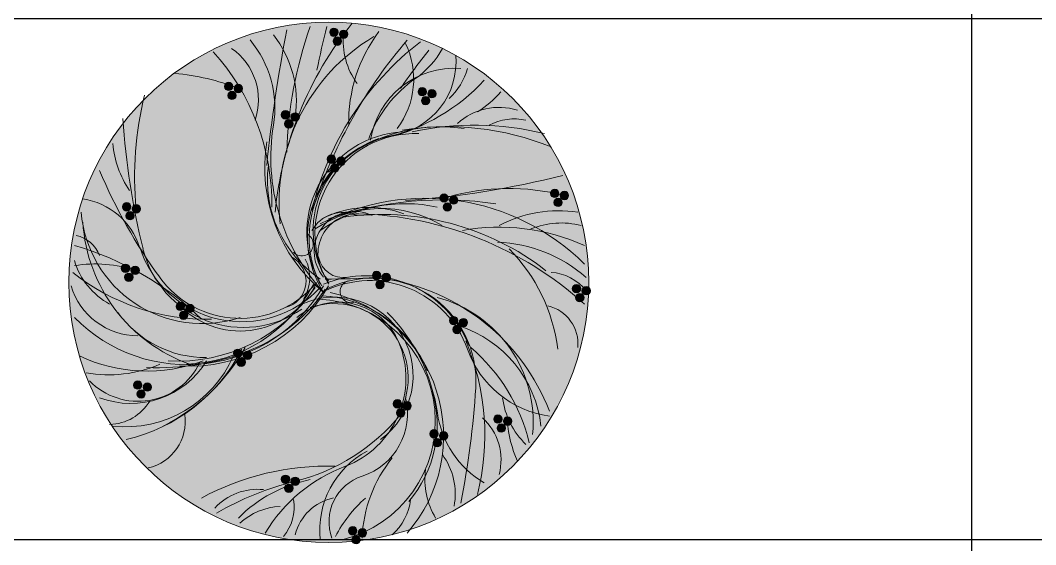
# Model space of a CAD drawing. Header units: metres. Extents: x -2072 to 1581266, y 0 to 323429.
# Drawn here: x 1750.07 to 1765.66, y 1979.26 to 1987.31 of the extents above; entities that cross this region are included whole.
import ezdxf

# ---------------------------------------------------------------- set-up
doc = ezdxf.new("R2010")
doc.units = ezdxf.units.M
doc.layers.add('ГП - Лист (таблица)', color=7, linetype='Continuous', lineweight=9)
doc.layers.add('Ива', color=7, linetype='Continuous', lineweight=0)
doc.layers.add('ГП_Озеленение_деревья и кустарники', color=7, linetype='Continuous', lineweight=9, true_color=0x2e7666)
doc.styles.add('GOST Common_2', font='GOST_Common.ttf', dxfattribs={"width": 0.9, "height": 2.5})
doc.styles.add('ГП Ариал 2016', font='arial.ttf')

# ---------------------------------------------------------------- blocks, each defined once
blk = doc.blocks.new('*T90')
at = {"layer": 'Defpoints', "color": 8, "linetype": 'ByBlock', "lineweight": 0, "transparency": 16777216}
for p, q in [((0, 0), (208.026, 0)), ((0, 0), (0, -10)), ((208.026, 0), (208.026, -10))]:
    blk.add_line(p, q, dxfattribs=at)
at = {"layer": 'ГП - Лист (таблица)', "color": 0, "linetype": 'ByBlock', "lineweight": 40, "transparency": 16777216}
for p, q in [((0, -10), (208.026, -10)), ((0, -10), (0, -29.267)), ((10, -10), (10, -29.267)), ((30, -10), (30, -29.267)), ((115, -10), (115, -29.267)), ((132.406, -10), (132.406, -29.267)), ((151.584, -10), (151.584, -29.267)), ((166.584, -10), (166.584, -29.267)), ((208.026, -10), (208.026, -29.267))]:
    blk.add_line(p, q, dxfattribs=at)
at = {"layer": 'ГП - Лист (таблица)', "color": 0, "linetype": 'ByBlock', "lineweight": 30, "transparency": 16777216}
for p, q in [((0, -29.267), (208.026, -29.267)), ((0, -29.267), (0, -677.267)), ((208.026, -29.267), (208.026, -677.267)), ((10, -37.267), (10, -125.267)), ((30, -37.267), (30, -125.267)), ((115, -37.267), (115, -125.267)), ((132.406, -37.267), (132.406, -125.267)), ((151.584, -37.267), (151.584, -125.267)), ((166.584, -37.267), (166.584, -125.267)), ((10, -133.267), (10, -277.267)), ((30, -133.267), (30, -277.267)), ((115, -133.267), (115, -277.267)), ((132.406, -133.267), (132.406, -277.267)), ((151.584, -133.267), (151.584, -277.267)), ((166.584, -133.267), (166.584, -277.267)), ((10, -285.267), (10, -549.267)), ((30, -285.267), (30, -549.267)), ((115, -285.267), (115, -549.267)), ((132.406, -285.267), (132.406, -549.267)), ((151.584, -285.267), (151.584, -549.267)), ((166.584, -285.267), (166.584, -549.267)), ((10, -557.267), (10, -621.267)), ((30, -557.267), (30, -621.267)), ((115, -557.267), (115, -621.267)), ((132.406, -557.267), (132.406, -621.267)), ((151.584, -557.267), (151.584, -621.267)), ((166.584, -557.267), (166.584, -621.267)), ((10, -629.267), (10, -677.267)), ((30, -629.267), (30, -677.267)), ((115, -629.267), (115, -677.267)), ((132.406, -629.267), (132.406, -677.267)), ((151.584, -629.267), (151.584, -677.267)), ((166.584, -629.267), (166.584, -677.267))]:
    blk.add_line(p, q, dxfattribs=at)
at = {"layer": 'ГП - Лист (таблица)', "color": 0, "linetype": 'ByBlock', "lineweight": -2, "transparency": 16777216}
for p, q in [((0, -37.267), (208.026, -37.267)), ((0, -45.267), (208.026, -45.267)), ((0, -53.267), (208.026, -53.267)), ((0, -61.267), (208.026, -61.267)), ((0, -69.267), (208.026, -69.267)), ((0, -77.267), (208.026, -77.267)), ((0, -85.267), (208.026, -85.267)), ((0, -93.267), (208.026, -93.267)), ((0, -101.267), (208.026, -101.267)), ((0, -109.267), (208.026, -109.267)), ((0, -117.267), (208.026, -117.267)), ((0, -125.267), (208.026, -125.267)), ((0, -133.267), (208.026, -133.267)), ((0, -141.267), (208.026, -141.267)), ((0, -149.267), (208.026, -149.267)), ((0, -157.267), (208.026, -157.267)), ((0, -165.267), (208.026, -165.267)), ((0, -173.267), (208.026, -173.267)), ((0, -181.267), (208.026, -181.267)), ((0, -189.267), (208.026, -189.267)), ((0, -197.267), (208.026, -197.267)), ((0, -205.267), (208.026, -205.267)), ((0, -213.267), (208.026, -213.267)), ((0, -221.267), (208.026, -221.267)), ((0, -229.267), (208.026, -229.267)), ((0, -237.267), (208.026, -237.267)), ((0, -245.267), (208.026, -245.267)), ((0, -253.267), (208.026, -253.267)), ((0, -261.267), (208.026, -261.267)), ((0, -269.267), (208.026, -269.267)), ((0, -277.267), (208.026, -277.267)), ((0, -285.267), (208.026, -285.267)), ((0, -293.267), (208.026, -293.267)), ((0, -301.267), (208.026, -301.267)), ((0, -309.267), (208.026, -309.267)), ((0, -317.267), (208.026, -317.267)), ((0, -325.267), (208.026, -325.267)), ((0, -333.267), (208.026, -333.267)), ((0, -341.267), (208.026, -341.267)), ((0, -349.267), (208.026, -349.267)), ((0, -357.267), (208.026, -357.267)), ((0, -365.267), (208.026, -365.267)), ((0, -373.267), (208.026, -373.267)), ((0, -381.267), (208.026, -381.267)), ((0, -389.267), (208.026, -389.267)), ((0, -397.267), (208.026, -397.267)), ((0, -405.267), (208.026, -405.267)), ((0, -413.267), (208.026, -413.267)), ((0, -421.267), (208.026, -421.267)), ((0, -429.267), (208.026, -429.267)), ((0, -437.267), (208.026, -437.267)), ((0, -445.267), (208.026, -445.267)), ((0, -453.267), (208.026, -453.267)), ((0, -461.267), (208.026, -461.267)), ((0, -469.267), (208.026, -469.267)), ((0, -477.267), (208.026, -477.267)), ((0, -485.267), (208.026, -485.267)), ((0, -493.267), (208.026, -493.267)), ((0, -501.267), (208.026, -501.267)), ((0, -509.267), (208.026, -509.267)), ((0, -517.267), (208.026, -517.267)), ((0, -525.267), (208.026, -525.267)), ((0, -533.267), (208.026, -533.267)), ((0, -541.267), (208.026, -541.267)), ((0, -549.267), (208.026, -549.267)), ((0, -557.267), (208.026, -557.267)), ((0, -565.267), (208.026, -565.267)), ((0, -573.267), (208.026, -573.267)), ((0, -581.267), (208.026, -581.267)), ((0, -589.267), (208.026, -589.267)), ((0, -597.267), (208.026, -597.267)), ((0, -605.267), (208.026, -605.267)), ((0, -613.267), (208.026, -613.267)), ((0, -621.267), (208.026, -621.267)), ((0, -629.267), (208.026, -629.267)), ((0, -637.267), (208.026, -637.267)), ((0, -645.267), (208.026, -645.267)), ((0, -653.267), (208.026, -653.267)), ((0, -661.267), (208.026, -661.267)), ((0, -669.267), (208.026, -669.267)), ((0, -677.267), (208.026, -677.267))]:
    blk.add_line(p, q, dxfattribs=at)
at = {"layer": 'ГП - Лист (таблица)', "transparency": 16777216}
for s, insert, char_height, width, attachment_point, style in [('Ведомость элементов озеленения', (104.013, -5), 3.5, 205.02644, 5, 'GOST Common_2'), ('Обхват ствола, см', (123.703, -19.634), 2.5, 17.40565, 5, 'GOST Common_2'), ('Наименование породы или\\Pвид насаждения', (72.5, -19.634), 2.5, 85, 5, 'GOST Common_2'), ('{\\W0.8;Условное обозначение}', (20, -19.634), 2.5, 20, 5, 'GOST Common_2'), ('Размер,\\Pсм', (141.995, -19.634), 2.5, 19.17871, 5, 'GOST Common_2'), ('Примечание', (187.305, -19.634), 2.5, 41.44209, 5, 'GOST Common_2'), ('Поз.', (5, -19.634), 2.5, 10, 5, 'GOST Common_2'), ('Кол.', (159.084, -19.634), 2.5, 15, 5, 'GOST Common_2'), ('Хвойные деревья и кустарники', (104.013, -33.267), 2.5, 205.02644, 5, 'GOST Common_2'), ('\\A1;1', (5, -41.267), 2.5, 7, 5, 'GOST Common_2'), ('{\\C0;Ель}', (31.5, -41.267), 2.5, 82, 4, 'GOST Common_2'), ('20-25', (123.703, -41.267), 2.5, 14.40565, 5, 'GOST Common_2'), ('500-600', (141.995, -41.267), 2.5, 16.17871, 5, 'GOST Common_2'), ('С комом 0.8*0.8*0.8', (187.305, -41.267), 2.5, 38.44209, 5, 'GOST Common_2'), ('Лиственница', (31.5, -49.267), 2.5, 82, 4, 'GOST Common_2'), ('\\A1;2', (5, -49.267), 2.5, 7, 5, 'GOST Common_2'), ('\\A1;3', (5, -57.267), 2.5, 7, 5, 'GOST Common_2'), ('Сосна', (31.5, -57.267), 2.5, 82, 4, 'GOST Common_2'), ('{\\C0;Сосна горная}', (31.5, -65.267), 2.5, 82, 4, 'GOST Common_2'), ('4', (5, -65.267), 2.5, 7, 5, 'GOST Common_2'), ('5', (5, -73.267), 2.5, 7, 5, 'GOST Common_2'), ('Можжевельник', (31.5, -73.267), 2.5, 82, 4, 'GOST Common_2'), ('{\\fGOST Common|b0|i0|c204|p34;\\W0.9;\\C0;Можжевельник горизонтальный}', (31.5, -81.267), 2.5, 82, 4, 'ГП Ариал 2016'), ('6', (5, -81.267), 2.5, 7, 5, 'GOST Common_2'), ('7', (5, -89.267), 2.5, 7, 5, 'GOST Common_2'), ('{\\fGOST Common|b0|i0|c204|p34;\\W0.9;\\C0;Пихта}', (31.5, -89.267), 2.5, 82, 4, 'ГП Ариал 2016'), ('{\\fGOST Common|b0|i0|c204|p34;\\W0.9;\\C0;Псевдотсуга}', (31.5, -97.267), 2.5, 82, 4, 'ГП Ариал 2016'), ('8', (5, -97.267), 2.5, 7, 5, 'GOST Common_2'), ('{\\fGOST Common|b0|i0|c204|p34;\\W0.9;\\C0;Микробиота перекрёстнопарная}', (31.5, -105.267), 2.5, 82, 4, 'ГП Ариал 2016'), ('9', (5, -105.267), 2.5, 7, 5, 'GOST Common_2'), ('{\\fGOST Common|b0|i0|c204|p34;\\W0.9;\\C0;Тсуга}', (31.5, -113.267), 2.5, 82, 4, 'ГП Ариал 2016'), ('{\\fGOST Common|b0|i0|c204|p34;\\W0.9;\\C0;Туя западная}', (31.5, -121.267), 2.5, 82, 4, 'ГП Ариал 2016'), ('10', (5, -121.267), 2.5, 7, 5, 'GOST Common_2'), ('{\\fArial|b0|i0|c204|p34;Лиственные деревья }', (104.013, -129.267), 2.5, 205.02644, 5, 'GOST Common_2'), ('Бархат Амурский', (31.5, -137.267), 2.5, 82, 4, 'GOST Common_2'), ('1', (5, -137.267), 2.5, 7, 5, 'GOST Common_2'), ('Береза', (31.5, -145.267), 2.5, 82, 4, 'GOST Common_2'), ('2', (5, -145.267), 2.5, 7, 5, 'GOST Common_2'), ('Боярышник', (31.5, -153.267), 2.5, 82, 4, 'GOST Common_2'), ('3', (5, -153.267), 2.5, 7, 5, 'GOST Common_2'), ('4', (5, -161.267), 2.5, 7, 5, 'GOST Common_2'), ('Вишня', (31.5, -161.267), 2.5, 82, 4, 'GOST Common_2'), ('5', (5, -169.267), 2.5, 7, 5, 'GOST Common_2'), ('Вяз', (31.5, -169.267), 2.5, 82, 4, 'GOST Common_2'), ('Груша', (31.5, -177.267), 2.5, 82, 4, 'GOST Common_2'), ('6', (5, -177.267), 2.5, 7, 5, 'GOST Common_2'), ('Дуб', (31.5, -185.267), 2.5, 82, 4, 'GOST Common_2'), ('7', (5, -185.267), 2.5, 7, 5, 'GOST Common_2'), ('8', (5, -193.267), 2.5, 7, 5, 'GOST Common_2'), ('Ива ', (31.5, -193.267), 2.5, 82, 4, 'GOST Common_2'), ('9', (5, -201.267), 2.5, 7, 5, 'GOST Common_2'), ('Клен', (31.5, -201.267), 2.5, 82, 4, 'GOST Common_2'), ('10', (5, -209.267), 2.5, 7, 5, 'GOST Common_2'), ('Конский каштан', (31.5, -209.267), 2.5, 82, 4, 'GOST Common_2'), ('11', (5, -217.267), 2.5, 7, 5, 'GOST Common_2'), ('Липа ', (31.5, -217.267), 2.5, 82, 4, 'GOST Common_2'), ('12', (5, -225.267), 2.5, 7, 5, 'GOST Common_2'), ('Ольха', (31.5, -225.267), 2.5, 82, 4, 'GOST Common_2'), ('Акация (Робиния)', (31.5, -233.267), 2.5, 82, 4, 'GOST Common_2'), ('13', (5, -233.267), 2.5, 7, 5, 'GOST Common_2'), ('14', (5, -241.267), 2.5, 7, 5, 'GOST Common_2'), ('Рябина', (31.5, -241.267), 2.5, 82, 4, 'GOST Common_2'), ('15', (5, -249.267), 2.5, 7, 5, 'GOST Common_2'), ('Слива', (31.5, -249.267), 2.5, 82, 4, 'GOST Common_2'), ('16', (5, -257.267), 2.5, 7, 5, 'GOST Common_2'), ('Тополь', (31.5, -257.267), 2.5, 82, 4, 'GOST Common_2'), ('Черемуха', (31.5, -265.267), 2.5, 82, 4, 'GOST Common_2'), ('17', (5, -265.267), 2.5, 7, 5, 'GOST Common_2'), ('18', (5, -273.267), 2.5, 7, 5, 'GOST Common_2'), ('Яблоня', (31.5, -273.267), 2.5, 82, 4, 'GOST Common_2'), ('Лиственные кустарники', (104.013, -281.267), 3.5, 205.02644, 5, 'ГП Ариал 2016'), ('Арония', (31.5, -289.267), 2.5, 82, 4, 'GOST Common_2'), ('1', (5, -289.267), 2.5, 7, 5, 'GOST Common_2'), ('Барбарис', (31.5, -297.267), 2.5, 82, 4, 'GOST Common_2'), ('2', (5, -297.267), 2.5, 7, 5, 'GOST Common_2'), ('Бересклет', (31.5, -305.267), 2.5, 82, 4, 'GOST Common_2'), ('3', (5, -305.267), 2.5, 7, 5, 'GOST Common_2'), ('Бирючина Вегейла', (31.5, -313.267), 2.5, 82, 4, 'GOST Common_2'), ('4', (5, -313.267), 2.5, 7, 5, 'GOST Common_2'), ('Бузина', (31.5, -321.267), 2.5, 82, 4, 'GOST Common_2'), ('5', (5, -321.267), 2.5, 7, 5, 'GOST Common_2'), ('6', (5, -329.267), 2.5, 7, 5, 'GOST Common_2'), ('Вегейла', (31.5, -329.267), 2.5, 82, 4, 'GOST Common_2'), ('Гортензия', (31.5, -337.267), 2.5, 82, 4, 'GOST Common_2'), ('7', (5, -337.267), 2.5, 7, 5, 'GOST Common_2'), ('Дерен', (31.5, -345.267), 2.5, 82, 4, 'GOST Common_2'), ('8', (5, -345.267), 2.5, 7, 5, 'GOST Common_2'), ('9', (5, -353.267), 2.5, 7, 5, 'GOST Common_2'), ('Жимолость', (31.5, -353.267), 2.5, 82, 4, 'GOST Common_2'), ('Ива пурпурная ф. "Nana"', (31.5, -361.267), 2.5, 82, 4, 'GOST Common_2'), ('10', (5, -361.267), 2.5, 7, 5, 'GOST Common_2'), ('Ирга', (31.5, -369.267), 2.5, 82, 4, 'GOST Common_2'), ('11', (5, -369.267), 2.5, 7, 5, 'GOST Common_2'), ('12', (5, -377.267), 2.5, 7, 5, 'GOST Common_2'), ('Калина', (31.5, -377.267), 2.5, 82, 4, 'GOST Common_2'), ('Карагана', (31.5, -385.267), 2.5, 82, 4, 'GOST Common_2'), ('13', (5, -385.267), 2.5, 7, 5, 'GOST Common_2'), ('14', (5, -393.267), 2.5, 7, 5, 'GOST Common_2'), ('Кизильник', (31.5, -393.267), 2.5, 82, 4, 'GOST Common_2'), ('15', (5, -401.267), 2.5, 7, 5, 'GOST Common_2'), ('Лапчатка', (31.5, -401.267), 2.5, 82, 4, 'GOST Common_2'), ('Лещина', (31.5, -409.267), 2.5, 82, 4, 'GOST Common_2'), ('16', (5, -409.267), 2.5, 7, 5, 'GOST Common_2'), ('17', (5, -417.267), 2.5, 7, 5, 'GOST Common_2'), ('Лох', (31.5, -417.267), 2.5, 82, 4, 'GOST Common_2'), ('18', (5, -425.267), 2.5, 7, 5, 'GOST Common_2'), ('Магония', (31.5, -425.267), 2.5, 82, 4, 'GOST Common_2'), ('Пузыреплодник калинолистный', (31.5, -433.267), 2.5, 82, 4, 'GOST Common_2'), ('19', (5, -433.267), 2.5, 7, 5, 'GOST Common_2'), ('Ракитник русский', (31.5, -441.267), 2.5, 82, 4, 'GOST Common_2'), ('20', (5, -441.267), 2.5, 7, 5, 'GOST Common_2'), ('Рододендрон даурский', (31.5, -449.267), 2.5, 82, 4, 'GOST Common_2'), ('21', (5, -449.267), 2.5, 7, 5, 'GOST Common_2'), ('22', (5, -457.267), 2.5, 7, 5, 'GOST Common_2'), ('Роза', (31.5, -457.267), 2.5, 82, 4, 'GOST Common_2'), ('23', (5, -465.267), 2.5, 7, 5, 'GOST Common_2'), ('Рябинник', (31.5, -465.267), 2.5, 82, 4, 'GOST Common_2'), ('Сирень', (31.5, -473.267), 2.5, 82, 4, 'GOST Common_2'), ('24', (5, -473.267), 2.5, 7, 5, 'GOST Common_2'), ('Смородина', (31.5, -481.267), 2.5, 82, 4, 'GOST Common_2'), ('25', (5, -481.267), 2.5, 7, 5, 'GOST Common_2'), ('26', (5, -489.267), 2.5, 7, 5, 'GOST Common_2'), ('Снежнеягоник', (31.5, -489.267), 2.5, 82, 4, 'GOST Common_2'), ('Спирея', (31.5, -497.267), 2.5, 82, 4, 'GOST Common_2'), ('27', (5, -497.267), 2.5, 7, 5, 'GOST Common_2'), ('Стефанандра', (31.5, -505.267), 2.5, 82, 4, 'GOST Common_2'), ('28', (5, -505.267), 2.5, 7, 5, 'GOST Common_2'), ('Форзиция', (31.5, -513.267), 2.5, 82, 4, 'GOST Common_2'), ('29', (5, -513.267), 2.5, 7, 5, 'GOST Common_2'), ('30', (5, -521.267), 2.5, 7, 5, 'GOST Common_2'), ('Хеномелес', (31.5, -521.267), 2.5, 82, 4, 'GOST Common_2'), ('Чубушник', (31.5, -529.267), 2.5, 82, 4, 'GOST Common_2'), ('31', (5, -529.267), 2.5, 7, 5, 'GOST Common_2'), ('32', (5, -537.267), 2.5, 7, 5, 'GOST Common_2'), ('33', (5, -545.267), 2.5, 7, 5, 'GOST Common_2'), ('Лианы', (104.013, -553.267), 3.5, 205.02644, 5, 'ГП Ариал 2016'), ('Актинидия коломкита', (31.5, -561.267), 2.5, 82, 4, 'GOST Common_2'), ('1', (5, -561.267), 2.5, 7, 5, 'GOST Common_2'), ('Девичий виноград', (31.5, -569.267), 2.5, 82, 4, 'GOST Common_2'), ('2', (5, -569.267), 2.5, 7, 5, 'GOST Common_2'), ('Древогубец', (31.5, -577.267), 2.5, 82, 4, 'GOST Common_2'), ('3', (5, -577.267), 2.5, 7, 5, 'GOST Common_2'), ('Жимолость каприфоль', (31.5, -585.267), 2.5, 82, 4, 'GOST Common_2'), ('4', (5, -585.267), 2.5, 7, 5, 'GOST Common_2'), ('5', (5, -593.267), 2.5, 7, 5, 'GOST Common_2'), ('{\\fArial|b0|i0|c204|p34;Хмель}', (31.5, -593.267), 2.5, 82, 4, 'GOST Common_2'), ('{\\fGOST Common|b0|i0|c204|p34;\\W0.9;Существующие зеленые насаждения}', (104.013, -625.267), 3.5, 205.02644, 5, 'ГП Ариал 2016'), ('Существующие древесное насаждение', (31.5, -633.267), 2.5, 82, 4, 'GOST Common_2'), ('1', (5, -633.267), 2.5, 7, 5, 'GOST Common_2'), ('Существующие кустарниковое насаждение', (31.5, -641.267), 2.5, 82, 4, 'GOST Common_2'), ('2', (5, -641.267), 2.5, 7, 5, 'GOST Common_2'), ('Существующие хвойное насаждение', (31.5, -649.267), 2.5, 82, 4, 'GOST Common_2'), ('3', (5, -649.267), 2.5, 7, 5, 'GOST Common_2'), ('Существующая живая изгородь', (31.5, -657.267), 2.5, 82, 4, 'GOST Common_2'), ('4', (5, -657.267), 2.5, 7, 5, 'GOST Common_2')]:
    blk.add_mtext(s, dxfattribs=dict(at, insert=insert, char_height=char_height, width=width, attachment_point=attachment_point, style=style))
blk = doc.blocks.new('Вишня')
h = blk.add_hatch(color=256)
h.dxf.hatch_style = 1
h.set_gradient(color1=(225, 57, 20), color2=(245, 132, 132), tint=1, name='INVSPHERICAL')
edge = h.paths.add_edge_path()
edge.add_arc((-0.688, 4.916), 0.081, 0, 360)
h = blk.add_hatch(color=256)
h.dxf.hatch_style = 1
h.set_gradient(color1=(225, 57, 20), color2=(245, 132, 132), tint=1, name='INVSPHERICAL')
edge = h.paths.add_edge_path()
edge.add_arc((-0.81, 4.783), 0.081, 0, 360)
h = blk.add_hatch(color=256)
h.dxf.hatch_style = 1
h.set_gradient(color1=(225, 57, 20), color2=(245, 132, 132), tint=1, name='INVSPHERICAL')
edge = h.paths.add_edge_path()
edge.add_arc((-0.624, 4.744), 0.081, 0, 360)
h = blk.add_hatch(color=256)
h.dxf.hatch_style = 1
h.set_gradient(color1=(225, 57, 20), color2=(245, 132, 132), tint=1, name='INVSPHERICAL')
edge = h.paths.add_edge_path()
edge.add_arc((0.604, 3.925), 0.081, 0, 360)
h = blk.add_hatch(color=256)
h.dxf.hatch_style = 1
h.set_gradient(color1=(225, 57, 20), color2=(245, 132, 132), tint=1, name='INVSPHERICAL')
edge = h.paths.add_edge_path()
edge.add_arc((0.482, 3.791), 0.081, 0, 360)
h = blk.add_hatch(color=256)
h.dxf.hatch_style = 1
h.set_gradient(color1=(225, 57, 20), color2=(245, 132, 132), tint=1, name='INVSPHERICAL')
edge = h.paths.add_edge_path()
edge.add_arc((0.668, 3.752), 0.081, 0, 360)
h = blk.add_hatch(color=256)
h.dxf.hatch_style = 1
h.set_gradient(color1=(225, 57, 20), color2=(245, 132, 132), tint=1, name='INVSPHERICAL')
edge = h.paths.add_edge_path()
edge.add_arc((-2.25, 3.051), 0.081, 0, 360)
h = blk.add_hatch(color=256)
h.dxf.hatch_style = 1
h.set_gradient(color1=(225, 57, 20), color2=(245, 132, 132), tint=1, name='INVSPHERICAL')
edge = h.paths.add_edge_path()
edge.add_arc((-2.372, 2.918), 0.081, 0, 360)
h = blk.add_hatch(color=256)
h.dxf.hatch_style = 1
h.set_gradient(color1=(225, 57, 20), color2=(245, 132, 132), tint=1, name='INVSPHERICAL')
edge = h.paths.add_edge_path()
edge.add_arc((-2.187, 2.879), 0.081, 0, 360)
h = blk.add_hatch(color=256)
h.dxf.hatch_style = 1
h.set_gradient(color1=(225, 57, 20), color2=(245, 132, 132), tint=1, name='INVSPHERICAL')
edge = h.paths.add_edge_path()
edge.add_arc((-3.48, 2.768), 0.081, 0, 360)
h = blk.add_hatch(color=256)
h.dxf.hatch_style = 1
h.set_gradient(color1=(225, 57, 20), color2=(245, 132, 132), tint=1, name='INVSPHERICAL')
edge = h.paths.add_edge_path()
edge.add_arc((-3.602, 2.635), 0.081, 0, 360)
h = blk.add_hatch(color=256)
h.dxf.hatch_style = 1
h.set_gradient(color1=(225, 57, 20), color2=(245, 132, 132), tint=1, name='INVSPHERICAL')
edge = h.paths.add_edge_path()
edge.add_arc((-3.416, 2.596), 0.081, 0, 360)
h = blk.add_hatch(color=256)
h.dxf.hatch_style = 1
h.set_gradient(color1=(225, 57, 20), color2=(245, 132, 132), tint=1, name='INVSPHERICAL')
edge = h.paths.add_edge_path()
edge.add_arc((-1.548, 2.475), 0.081, 0, 360)
h = blk.add_hatch(color=256)
h.dxf.hatch_style = 1
h.set_gradient(color1=(225, 57, 20), color2=(245, 132, 132), tint=1, name='INVSPHERICAL')
edge = h.paths.add_edge_path()
edge.add_arc((-1.669, 2.342), 0.081, 0, 360)
h = blk.add_hatch(color=256)
h.dxf.hatch_style = 1
h.set_gradient(color1=(225, 57, 20), color2=(245, 132, 132), tint=1, name='INVSPHERICAL')
edge = h.paths.add_edge_path()
edge.add_arc((-1.484, 2.303), 0.081, 0, 360)
h = blk.add_hatch(color=256)
h.dxf.hatch_style = 1
h.set_gradient(color1=(225, 57, 20), color2=(245, 132, 132), tint=1, name='INVSPHERICAL')
edge = h.paths.add_edge_path()
edge.add_arc((3.447, 2.114), 0.081, 0, 360)
h = blk.add_hatch(color=256)
h.dxf.hatch_style = 1
h.set_gradient(color1=(225, 57, 20), color2=(245, 132, 132), tint=1, name='INVSPHERICAL')
edge = h.paths.add_edge_path()
edge.add_arc((3.326, 1.981), 0.081, 0, 360)
h = blk.add_hatch(color=256)
h.dxf.hatch_style = 1
h.set_gradient(color1=(225, 57, 20), color2=(245, 132, 132), tint=1, name='INVSPHERICAL')
edge = h.paths.add_edge_path()
edge.add_arc((3.511, 1.942), 0.081, 0, 360)
h = blk.add_hatch(color=256)
h.dxf.hatch_style = 1
h.set_gradient(color1=(225, 57, 20), color2=(245, 132, 132), tint=1, name='INVSPHERICAL')
edge = h.paths.add_edge_path()
edge.add_arc((1.522, 1.502), 0.081, 0, 360)
h = blk.add_hatch(color=256)
h.dxf.hatch_style = 1
h.set_gradient(color1=(225, 57, 20), color2=(245, 132, 132), tint=1, name='INVSPHERICAL')
edge = h.paths.add_edge_path()
edge.add_arc((1.4, 1.369), 0.081, 0, 360)
h = blk.add_hatch(color=256)
h.dxf.hatch_style = 1
h.set_gradient(color1=(225, 57, 20), color2=(245, 132, 132), tint=1, name='INVSPHERICAL')
edge = h.paths.add_edge_path()
edge.add_arc((1.585, 1.33), 0.081, 0, 360)
h = blk.add_hatch(color=256)
h.dxf.hatch_style = 1
h.set_gradient(color1=(225, 57, 20), color2=(245, 132, 132), tint=1, name='INVSPHERICAL')
edge = h.paths.add_edge_path()
edge.add_arc((-2.752, 0.741), 0.081, 0, 360)
h = blk.add_hatch(color=256)
h.dxf.hatch_style = 1
h.set_gradient(color1=(225, 57, 20), color2=(245, 132, 132), tint=1, name='INVSPHERICAL')
edge = h.paths.add_edge_path()
edge.add_arc((-2.63, 0.874), 0.081, 0, 360)
h = blk.add_hatch(color=256)
h.dxf.hatch_style = 1
h.set_gradient(color1=(225, 57, 20), color2=(245, 132, 132), tint=1, name='INVSPHERICAL')
edge = h.paths.add_edge_path()
edge.add_arc((-2.566, 0.702), 0.081, 0, 360)
h = blk.add_hatch(color=256)
h.dxf.hatch_style = 1
h.set_gradient(color1=(225, 57, 20), color2=(245, 132, 132), tint=1, name='INVSPHERICAL')
edge = h.paths.add_edge_path()
edge.add_arc((2.629, 0.601), 0.081, 0, 360)
h = blk.add_hatch(color=256)
h.dxf.hatch_style = 1
h.set_gradient(color1=(225, 57, 20), color2=(245, 132, 132), tint=1, name='INVSPHERICAL')
edge = h.paths.add_edge_path()
edge.add_arc((2.507, 0.468), 0.081, 0, 360)
h = blk.add_hatch(color=256)
h.dxf.hatch_style = 1
h.set_gradient(color1=(225, 57, 20), color2=(245, 132, 132), tint=1, name='INVSPHERICAL')
edge = h.paths.add_edge_path()
edge.add_arc((2.693, 0.429), 0.081, 0, 360)
h = blk.add_hatch(color=256)
h.dxf.hatch_style = 1
h.set_gradient(color1=(225, 57, 20), color2=(245, 132, 132), tint=1, name='INVSPHERICAL')
edge = h.paths.add_edge_path()
edge.add_arc((-5.113, 0.129), 0.081, 0, 360)
h = blk.add_hatch(color=256)
h.dxf.hatch_style = 1
h.set_gradient(color1=(225, 57, 20), color2=(245, 132, 132), tint=1, name='INVSPHERICAL')
edge = h.paths.add_edge_path()
edge.add_arc((-4.992, 0.262), 0.081, 0, 360)
h = blk.add_hatch(color=256)
h.dxf.hatch_style = 1
h.set_gradient(color1=(225, 57, 20), color2=(245, 132, 132), tint=1, name='INVSPHERICAL')
edge = h.paths.add_edge_path()
edge.add_arc((-4.928, 0.089), 0.081, 0, 360)
h = blk.add_hatch(color=256)
h.dxf.hatch_style = 1
h.set_gradient(color1=(225, 57, 20), color2=(245, 132, 132), tint=1, name='INVSPHERICAL')
edge = h.paths.add_edge_path()
edge.add_arc((-1.147, 0.008), 0.081, 0, 360)
h = blk.add_hatch(color=256)
h.dxf.hatch_style = 1
h.set_gradient(color1=(225, 57, 20), color2=(245, 132, 132), tint=1, name='INVSPHERICAL')
edge = h.paths.add_edge_path()
edge.add_arc((-1.268, -0.125), 0.081, 0, 360)
h = blk.add_hatch(color=256)
h.dxf.hatch_style = 1
h.set_gradient(color1=(225, 57, 20), color2=(245, 132, 132), tint=1, name='INVSPHERICAL')
edge = h.paths.add_edge_path()
edge.add_arc((-1.083, -0.164), 0.081, 0, 360)
h = blk.add_hatch(color=256)
h.dxf.hatch_style = 1
h.set_gradient(color1=(225, 57, 20), color2=(245, 132, 132), tint=1, name='INVSPHERICAL')
edge = h.paths.add_edge_path()
edge.add_arc((3.56, -0.264), 0.081, 0, 360)
h = blk.add_hatch(color=256)
h.dxf.hatch_style = 1
h.set_gradient(color1=(225, 57, 20), color2=(245, 132, 132), tint=1, name='INVSPHERICAL')
edge = h.paths.add_edge_path()
edge.add_arc((3.682, -0.131), 0.081, 0, 360)
h = blk.add_hatch(color=256)
h.dxf.hatch_style = 1
h.set_gradient(color1=(225, 57, 20), color2=(245, 132, 132), tint=1, name='INVSPHERICAL')
edge = h.paths.add_edge_path()
edge.add_arc((3.746, -0.304), 0.081, 0, 360)
h = blk.add_hatch(color=256)
h.dxf.hatch_style = 1
h.set_gradient(color1=(225, 57, 20), color2=(245, 132, 132), tint=1, name='INVSPHERICAL')
edge = h.paths.add_edge_path()
edge.add_arc((3.538, -1.446), 0.081, 0, 360)
h = blk.add_hatch(color=256)
h.dxf.hatch_style = 1
h.set_gradient(color1=(225, 57, 20), color2=(245, 132, 132), tint=1, name='INVSPHERICAL')
edge = h.paths.add_edge_path()
edge.add_arc((3.659, -1.313), 0.081, 0, 360)
h = blk.add_hatch(color=256)
h.dxf.hatch_style = 1
h.set_gradient(color1=(225, 57, 20), color2=(245, 132, 132), tint=1, name='INVSPHERICAL')
edge = h.paths.add_edge_path()
edge.add_arc((-4.574, -1.57), 0.081, 0, 360)
h = blk.add_hatch(color=256)
h.dxf.hatch_style = 1
h.set_gradient(color1=(225, 57, 20), color2=(245, 132, 132), tint=1, name='INVSPHERICAL')
edge = h.paths.add_edge_path()
edge.add_arc((-2.566, -1.614), 0.081, 0, 360)
h = blk.add_hatch(color=256)
h.dxf.hatch_style = 1
h.set_gradient(color1=(225, 57, 20), color2=(245, 132, 132), tint=1, name='INVSPHERICAL')
edge = h.paths.add_edge_path()
edge.add_arc((-2.444, -1.481), 0.081, 0, 360)
h = blk.add_hatch(color=256)
h.dxf.hatch_style = 1
h.set_gradient(color1=(225, 57, 20), color2=(245, 132, 132), tint=1, name='INVSPHERICAL')
edge = h.paths.add_edge_path()
edge.add_arc((3.723, -1.485), 0.081, 0, 360)
h = blk.add_hatch(color=256)
h.dxf.hatch_style = 1
h.set_gradient(color1=(225, 57, 20), color2=(245, 132, 132), tint=1, name='INVSPHERICAL')
edge = h.paths.add_edge_path()
edge.add_arc((-4.695, -1.703), 0.081, 0, 360)
h = blk.add_hatch(color=256)
h.dxf.hatch_style = 1
h.set_gradient(color1=(225, 57, 20), color2=(245, 132, 132), tint=1, name='INVSPHERICAL')
edge = h.paths.add_edge_path()
edge.add_arc((-4.51, -1.742), 0.081, 0, 360)
h = blk.add_hatch(color=256)
h.dxf.hatch_style = 1
h.set_gradient(color1=(225, 57, 20), color2=(245, 132, 132), tint=1, name='INVSPHERICAL')
edge = h.paths.add_edge_path()
edge.add_arc((-2.38, -1.654), 0.081, 0, 360)
h = blk.add_hatch(color=256)
h.dxf.hatch_style = 1
h.set_gradient(color1=(225, 57, 20), color2=(245, 132, 132), tint=1, name='INVSPHERICAL')
edge = h.paths.add_edge_path()
edge.add_arc((-0.279, -2.229), 0.081, 0, 360)
h = blk.add_hatch(color=256)
h.dxf.hatch_style = 1
h.set_gradient(color1=(225, 57, 20), color2=(245, 132, 132), tint=1, name='INVSPHERICAL')
edge = h.paths.add_edge_path()
edge.add_arc((-0.4, -2.362), 0.081, 0, 360)
h = blk.add_hatch(color=256)
h.dxf.hatch_style = 1
h.set_gradient(color1=(225, 57, 20), color2=(245, 132, 132), tint=1, name='INVSPHERICAL')
edge = h.paths.add_edge_path()
edge.add_arc((-0.215, -2.401), 0.081, 0, 360)
h = blk.add_hatch(color=256)
h.dxf.hatch_style = 1
h.set_gradient(color1=(225, 57, 20), color2=(245, 132, 132), tint=1, name='INVSPHERICAL')
edge = h.paths.add_edge_path()
edge.add_arc((0.604, -3.08), 0.081, 0, 360)
h = blk.add_hatch(color=256)
h.dxf.hatch_style = 1
h.set_gradient(color1=(225, 57, 20), color2=(245, 132, 132), tint=1, name='INVSPHERICAL')
edge = h.paths.add_edge_path()
edge.add_arc((0.482, -3.213), 0.081, 0, 360)
h = blk.add_hatch(color=256)
h.dxf.hatch_style = 1
h.set_gradient(color1=(225, 57, 20), color2=(245, 132, 132), tint=1, name='INVSPHERICAL')
edge = h.paths.add_edge_path()
edge.add_arc((0.668, -3.252), 0.081, 0, 360)
h = blk.add_hatch(color=256)
h.dxf.hatch_style = 1
h.set_gradient(color1=(225, 57, 20), color2=(245, 132, 132), tint=1, name='INVSPHERICAL')
edge = h.paths.add_edge_path()
edge.add_arc((-2.025, -3.525), 0.081, 0, 360)
h = blk.add_hatch(color=256)
h.dxf.hatch_style = 1
h.set_gradient(color1=(225, 57, 20), color2=(245, 132, 132), tint=1, name='INVSPHERICAL')
edge = h.paths.add_edge_path()
edge.add_arc((-2.147, -3.658), 0.081, 0, 360)
h = blk.add_hatch(color=256)
h.dxf.hatch_style = 1
h.set_gradient(color1=(225, 57, 20), color2=(245, 132, 132), tint=1, name='INVSPHERICAL')
edge = h.paths.add_edge_path()
edge.add_arc((-1.961, -3.697), 0.081, 0, 360)
h = blk.add_hatch(color=256)
h.dxf.hatch_style = 1
h.set_gradient(color1=(225, 57, 20), color2=(245, 132, 132), tint=1, name='INVSPHERICAL')
edge = h.paths.add_edge_path()
edge.add_arc((1.576, -3.759), 0.081, 0, 360)
h = blk.add_hatch(color=256)
h.dxf.hatch_style = 1
h.set_gradient(color1=(225, 57, 20), color2=(245, 132, 132), tint=1, name='INVSPHERICAL')
edge = h.paths.add_edge_path()
edge.add_arc((1.698, -3.626), 0.081, 0, 360)
h = blk.add_hatch(color=256)
h.dxf.hatch_style = 1
h.set_gradient(color1=(225, 57, 20), color2=(245, 132, 132), tint=1, name='INVSPHERICAL')
edge = h.paths.add_edge_path()
edge.add_arc((1.762, -3.799), 0.081, 0, 360)
h = blk.add_hatch(color=256)
h.dxf.hatch_style = 1
h.set_gradient(color1=(225, 57, 20), color2=(245, 132, 132), tint=1, name='INVSPHERICAL')
edge = h.paths.add_edge_path()
edge.add_arc((-0.327, -4.669), 0.081, 0, 360)
h = blk.add_hatch(color=256)
h.dxf.hatch_style = 1
h.set_gradient(color1=(225, 57, 20), color2=(245, 132, 132), tint=1, name='INVSPHERICAL')
edge = h.paths.add_edge_path()
edge.add_arc((-0.448, -4.802), 0.081, 0, 360)
h = blk.add_hatch(color=256)
h.dxf.hatch_style = 1
h.set_gradient(color1=(225, 57, 20), color2=(245, 132, 132), tint=1, name='INVSPHERICAL')
edge = h.paths.add_edge_path()
edge.add_arc((-0.263, -4.841), 0.081, 0, 360)
at = {"layer": 'Ива'}
h = blk.add_hatch(color=256, dxfattribs=at)
h.dxf.hatch_style = 1
h.set_gradient(color1=(108, 177, 89), color2=(168, 204, 185), tint=1, name='INVSPHERICAL')
edge = h.paths.add_edge_path()
edge.add_arc((-0.165, -0.032), 5, 0, 360)
for centre in [(-0.688, 4.916), (-0.81, 4.783), (-0.624, 4.744), (0.604, 3.925), (0.482, 3.791), (0.668, 3.752), (-2.25, 3.051), (-2.372, 2.918), (-2.187, 2.879), (-3.48, 2.768), (-3.602, 2.635), (-3.416, 2.596), (-1.548, 2.475), (-1.669, 2.342), (-1.484, 2.303), (3.447, 2.114), (3.326, 1.981), (3.511, 1.942), (1.522, 1.502), (1.4, 1.369), (1.585, 1.33), (-2.752, 0.741), (-2.63, 0.874), (-2.566, 0.702), (2.629, 0.601), (2.507, 0.468), (2.693, 0.429), (-5.113, 0.129), (-4.992, 0.262), (-4.928, 0.089), (-1.147, 0.008), (-1.268, -0.125), (-1.083, -0.164), (3.56, -0.264), (3.682, -0.131), (3.746, -0.304), (3.538, -1.446), (3.659, -1.313), (-4.574, -1.57), (-2.566, -1.614), (-2.444, -1.481), (3.723, -1.485), (-4.695, -1.703), (-4.51, -1.742), (-2.38, -1.654), (-0.279, -2.229), (-0.4, -2.362), (-0.215, -2.401), (0.604, -3.08), (0.482, -3.213), (0.668, -3.252), (-2.025, -3.525), (-2.147, -3.658), (-1.961, -3.697), (1.576, -3.759), (1.698, -3.626), (1.762, -3.799), (-0.327, -4.669), (-0.448, -4.802), (-0.263, -4.841)]:
    blk.add_circle(centre, 0.081)
at = {"layer": 'Ива', "color": 112}
blk.add_circle((-0.165, -0.032), 5, dxfattribs=at)
for centre, radius, start, end in [((0.136, 2.635), 2.348, 103.6578, 267.4582), ((-3.442, 4.994), 2.64, 321.2488, 357.6051), ((-1.705, 4.728), 1.715, 297.974, 6.2881), ((-1.085, 4.567), 0.916, 287.8474, 20.2272), ((0.466, 2.921), 2.838, 138.883, 256.5786), ((-0.679, 4.02), 1.065, 131.3759, 173.2895), ((-2.722, 6.161), 2.762, 312.1438, 331.7118), ((-1.579, 6.389), 3.088, 290.8014, 328.7588), ((-0.443, 5.047), 0.953, 281.2321, 346.1701), ((1.38, 4.288), 0.878, 140.0577, 189.4057), ((-3.441, 3.759), 1.428, 352.2434, 31.1559), ((-0.321, 6.384), 2.674, 281.0724, 315.1677), ((0.695, 5.546), 1.275, 273.4639, 311.7391), ((-0.904, 9.401), 5.778, 283.8839, 300.1027), ((1.206, 5.062), 1.116, 264.2052, 317.305), ((13.381, 0.982), 16.403, 168.6539, 176.4699), ((-1.323, 4.032), 1.273, 169.0871, 216.3839), ((0.024, 2.702), 2.272, 139.5186, 196.5081), ((-0.126, 8.54), 5.04, 268.1414, 298.5557), ((1.491, 2.906), 4.656, 165.7922, 202.9178), ((-4.119, 2.203), 1.887, 8.2574, 59.1705), ((1.389, 0.122), 3.78, 103.8839, 140.8939), ((-2.374, 3.384), 1.103, 165.3258, 227.4814), ((-0.417, 2.494), 1.261, 107.8474, 194.2067), ((3.515, 2.638), 0.919, 102.7177, 188.2168), ((-5.638, 2.535), 2.038, 2.8027, 25.2942), ((0.159, 1.813), 1.807, 110.8014, 202.3905), ((-0.628, 3.876), 3.491, 193.6417, 229.5073), ((-4.994, 2.003), 1.499, 6.9827, 46.1888), ((-0.273, 1.762), 1.512, 125.8144, 294.4792), ((4.476, -0.252), 3.325, 102.9626, 153.0813), ((-1.612, 2.657), 2.483, 174.5691, 255.0875), ((3.752, 0.474), 2.27, 84.0451, 156.4227), ((-1.97, 2.983), 2.289, 186.3151, 252.2104), ((4.686, -0.582), 3.707, 116.6598, 150.9015), ((4.071, 1.779), 0.92, 91.1915, 149.2763), ((-4.686, 0.586), 1.973, 19.7746, 81.8248), ((-0.64, 3.892), 4.035, 201.0572, 261.2473), ((1.141, 2.966), 3.428, 188.2574, 224.9141), ((-0.257, 1.811), 1.434, 151.0134, 288.2955), ((3.643, 0.588), 1.707, 69.3461, 148.5629), ((3.502, 0.936), 1.318, 44.7203, 154.1875), ((-1.012, 1.87), 1.983, 176.4699, 298.5532), ((0.088, 2.536), 2.314, 201.9577, 267.0159), ((2.523, -1.521), 3.101, 86.6976, 149.9374), ((3.148, -3.523), 5.133, 87.8088, 110.4996), ((3.326, -1.414), 3.086, 64.9783, 110.3828), ((4.06, -0.708), 2.452, 79.5934, 113.3612), ((2.564, -1.484), 3.034, 44.5056, 150.0153), ((2.741, -1.69), 3.173, 86.6471, 146.4416), ((2.67, -1.319), 2.863, 91.9432, 152.5613), ((2.203, -0.664), 2.078, 35.6193, 90.4309), ((1.469, -1.383), 3.104, 3.5778, 70.4272), ((-4.206, 1.149), 0.75, 174.4629, 257.094), ((-1.282, 1.653), 3.309, 186.9379, 224.6948), ((-0.878, 1.973), 2.134, 201.5568, 292.4017), ((-0.955, 1.927), 1.993, 199.7746, 295.5016), ((2.499, -1.625), 3.115, 107.2461, 146.444), ((-0.354, 1.601), 1.252, 202.3905, 310.0035), ((3.501, -0.351), 1.347, 16.5088, 89.8011), ((1.54, -0.729), 1.632, 46.2413, 154.7231), ((1.483, -1.15), 1.984, 13.8481, 124.6781), ((1.511, -1.336), 2.06, 17.7683, 137.196), ((1.541, -1.25), 1.91, 35.9412, 139.1376), ((2.273, -1.574), 2.334, 4.7372, 108.2091), ((2.194, -3.428), 4.104, 51.301, 91.4468), ((6.295, 4.791), 5.748, 225.7344, 254.1733), ((0.794, -0.057), 0.52, 103.2121, 241.585), ((-0.568, 5.379), 6.731, 227.8927, 268.5402), ((-0.595, 0.145), 0.214, 282.9541, 103.0578), ((0.975, -0.124), 0.773, 147.6787, 207.545), ((3.377, -0.851), 1.409, 16.5428, 61.3629), ((-4.385, 0.699), 0.925, 218.048, 266.7026), ((-1.681, -0.988), 1.939, 273.1108, 31.7411), ((-1.733, -0.901), 1.978, 283.0625, 32.4512), ((-2.865, -2.432), 3.816, 350.6385, 42.7886), ((-2.04, -2.239), 3.108, 350.8913, 50.5338), ((-3.317, 1.92), 2.724, 228.7434, 268.0625), ((-1.82, -0.971), 1.922, 267.6776, 30.3492), ((-1.72, -1.026), 1.858, 279.4325, 33.1064), ((-1.798, -0.9), 2.011, 289.5346, 26.5998), ((-0.177, -12.183), 12.087, 89.6189, 94.196), ((-0.654, -0.627), 0.771, 243.5652, 40.207), ((-0.72, -0.585), 0.764, 268.5402, 42.9656), ((-0.443, -0.608), 0.484, 11.1232, 98.4904), ((-1.244, -1.984), 2.26, 352.4356, 56.6183), ((-5.273, -6.19), 10.326, 22.8186, 35.9412), ((-2.013, 2.707), 4.356, 225.2221, 297.519), ((-1.186, 3.807), 5.145, 232.1733, 278.2254), ((4.327, 2.094), 2.48, 251.4406, 279.2968), ((0.356, -0.765), 0.222, 44.2825, 243.6136), ((4.819, -0.332), 0.613, 200.5043, 258.3444), ((-3.45, 2.827), 3.921, 245.4221, 280.5337), ((-10.455, -4.092), 14.279, 3.6598, 13.8481), ((4.772, -0.291), 1.363, 197.7683, 261.3584), ((-4.632, 0.37), 1.544, 255.5586, 292.0627), ((-4.588, 1.044), 2.453, 261.4409, 297.8618), ((-1.175, 0.804), 2.256, 238.7014, 304.3107), ((-1.637, 1.307), 2.852, 257.57, 305.03), ((-2.937, -1.551), 3.73, 300.7642, 6.0643), ((-0.432, -0.697), 0.678, 246.0087, 330.8302), ((-2.366, 5.239), 6.857, 261.5192, 288.7571), ((-0.929, 0.473), 1.945, 249.5584, 297.4424), ((-5.411, -0.12), 5.72, 307.4934, 346.9317), ((-5.949, -0.721), 6.849, 321.1998, 354.4636), ((5.302, -1.538), 4.37, 179.2113, 222.0699), ((-2.68, -2.087), 6.251, 345.6976, 5.8841), ((-3.63, 2.512), 4.348, 255.8127, 285.8227), ((-0.501, -18.473), 16.905, 93.8637, 104.2532), ((-8.726, 1.372), 9.301, 319.3168, 341.5314), ((2.192, -2.834), 1.801, 4.2901, 35.0505), ((-2.308, 0.064), 3.087, 261.4764, 314.0854), ((-28.202, 0.723), 29.385, 348.9995, 354.1315), ((-7.189, -2.322), 7.835, 340.416, 358.4183), ((-2.434, 2.309), 5.335, 247.9342, 279.2556), ((-2.97, 2.54), 5.595, 256.1508, 282.4001), ((-0.465, -6.369), 3.636, 103.0625, 137.6506), ((-2.577, -2.519), 1.631, 265.6297, 351.3802), ((-1.181, -4.271), 1.43, 99.4325, 185.265), ((-3.262, -1.911), 2.492, 304.9936, 339.2062), ((-3.731, -2.156), 1.018, 257.2192, 298.2972), ((-3.437, -2.217), 1.18, 252.3587, 312.677), ((-0.214, -3.94), 1.583, 143.0577, 205.7335), ((-3.466, -3.106), 2.92, 323.2801, 1.0519), ((2.905, -3.383), 2.032, 170.6385, 220.0883), ((-1.899, -5.078), 2.096, 122.4467, 138.7048), ((2.498, -3.521), 2.039, 171.3274, 218.4155), ((2.396, -3.541), 1.207, 161.0534, 235.0457), ((-1.655, -4.466), 1.218, 132.3841, 164.7107), ((-10.867, 2.567), 11.267, 321.1681, 325.844), ((-1.82, -4.669), 1.378, 353.7251, 36.1635), ((3.149, 0.162), 4.225, 248.141, 265.2332), ((-0.872, -5.326), 1.677, 124.9936, 151.6879), ((-12.345, -1.687), 12.644, 345.051, 348.9371)]:
    blk.add_arc(centre, radius, start, end, dxfattribs=at)

msp = doc.modelspace()

# ---------------------------------------------------------------- block references
msp.add_blockref('*T90', (1734.675, 2144.606))
at = {"layer": 'ГП_Озеленение_деревья и кустарники', "xscale": 0.7983687791435943, "yscale": 0.7983687791435943, "zscale": 0.7983687791435943, "rotation": 180}
msp.add_blockref('Вишня', (1754.675, 1983.262), dxfattribs=at)

doc.saveas('drawing.dxf')
